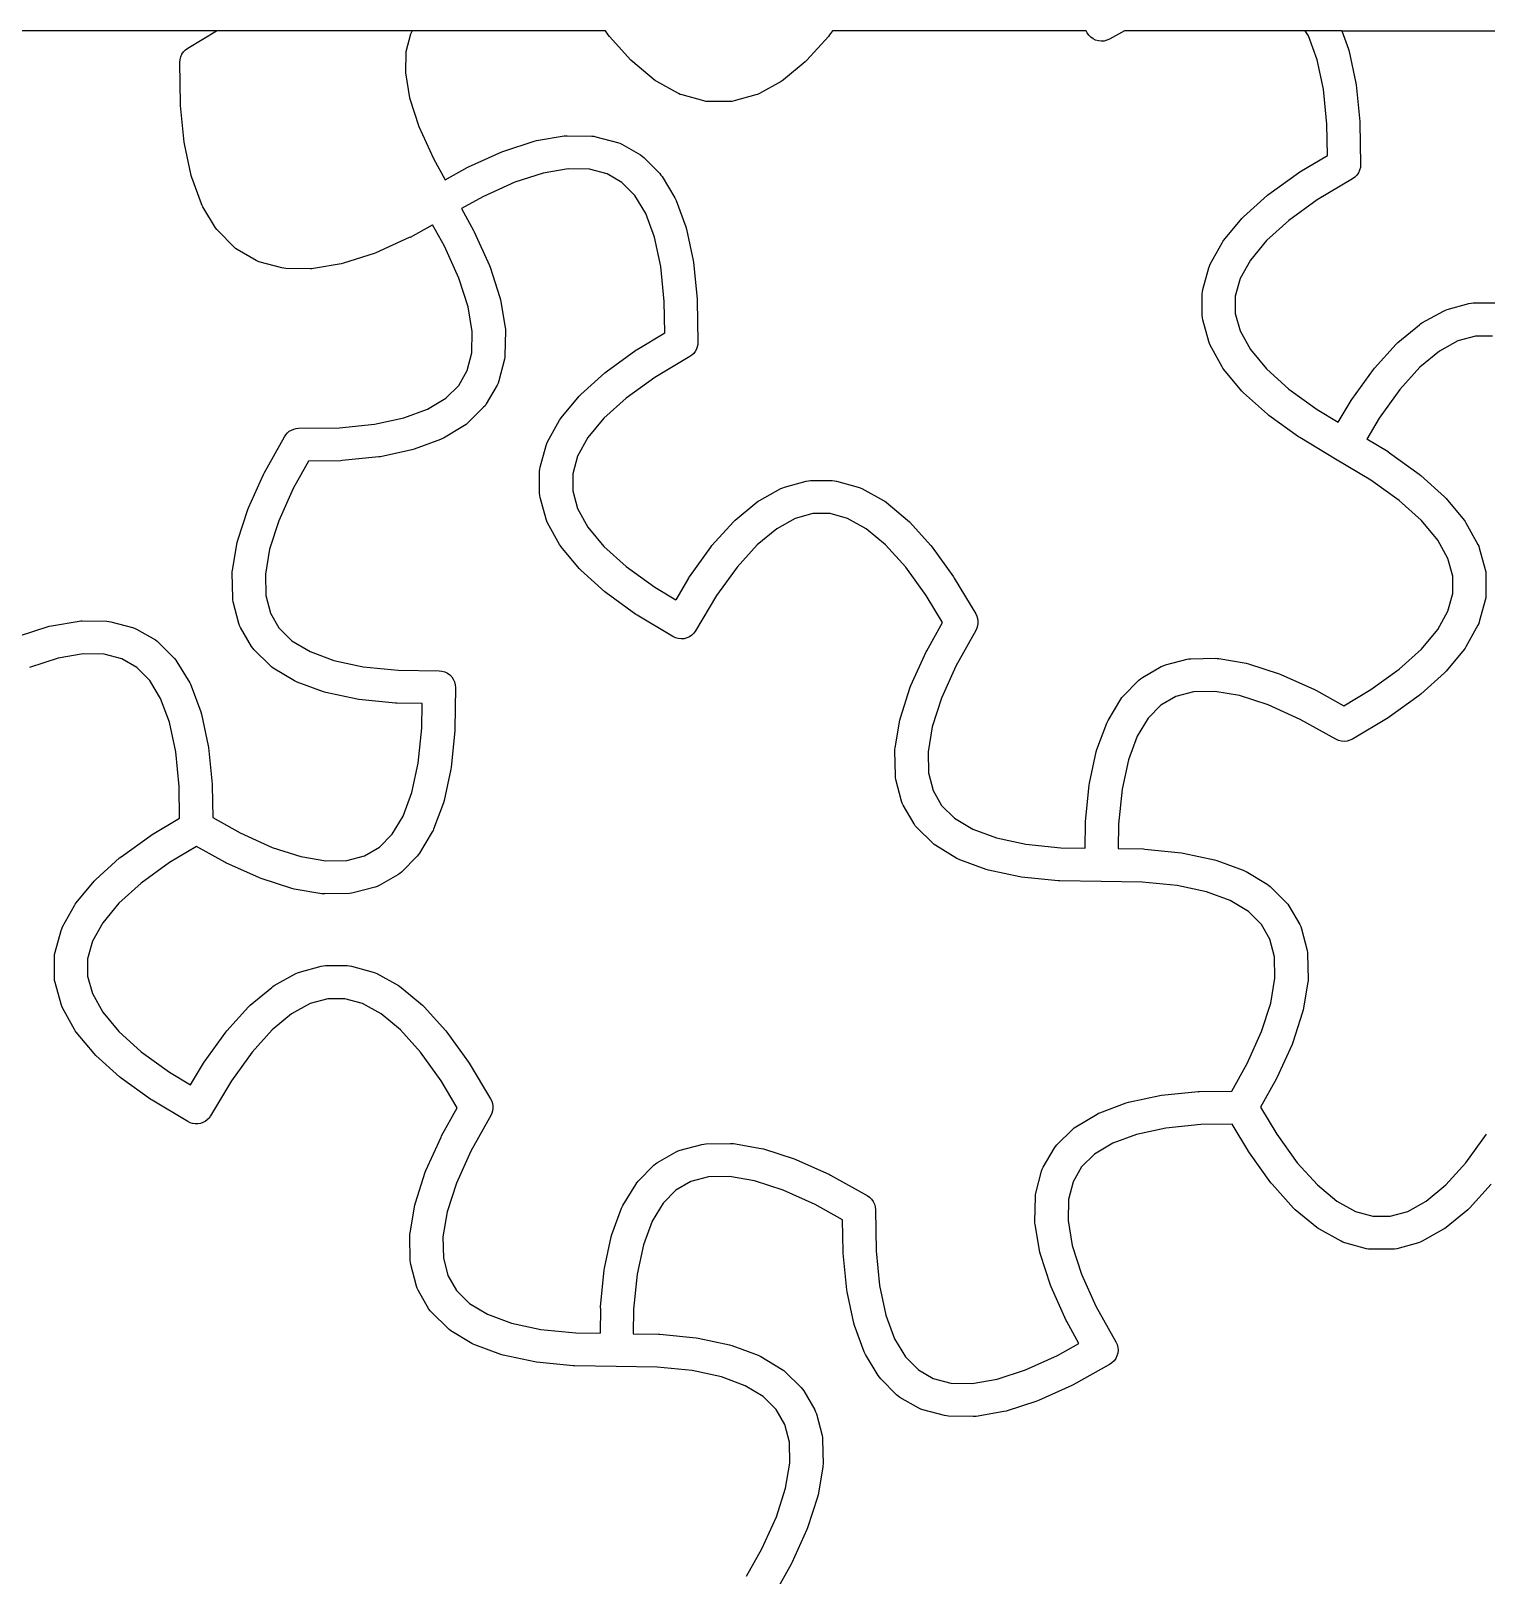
# Model space of a CAD drawing. Header units: millimetres. Extents: x 0 to 304, y 0 to 228.
# Drawn here: x 180.6 to 246.6, y 158 to 228 of the extents above; entities that cross this region are included whole.
import ezdxf

# ---------------------------------------------------------------- set-up
doc = ezdxf.new("R2010")
doc.units = ezdxf.units.MM
doc.layers.add('VISIBLE', color=7, linetype='CONTINUOUS')

msp = doc.modelspace()

# ---------------------------------------------------------------- linework, layer by layer
at = {"layer": 'VISIBLE'}
for p, q in [((189.062054, 228), (170.109972, 228)), ((187.760307, 227.222661), (189.062054, 228)), ((197.936055, 228), (189.062054, 228)), ((197.853115, 227.856345), (197.644579, 227.055134)), ((197.936055, 228), (197.853115, 227.856345)), ((206.692695, 228), (197.936055, 228)), ((206.826929, 227.813409), (206.692695, 228)), ((206.878874, 227.749017), (206.826929, 227.813409)), ((207.855103, 226.666887), (206.878874, 227.749017)), ((216.80783, 227.749017), (215.8316, 226.666887)), ((216.859775, 227.813409), (216.80783, 227.749017)), ((216.994009, 228), (216.859775, 227.813409)), ((228.489381, 228), (216.994009, 228)), ((228.536905, 227.914814), (228.489381, 228)), ((228.610306, 227.806631), (228.536905, 227.914814)), ((228.701377, 227.712837), (228.610306, 227.806631)), ((228.807352, 227.636283), (228.701377, 227.712837)), ((228.925011, 227.579294), (228.807352, 227.636283)), ((229.557271, 227.625241), (229.437986, 227.571741)), ((230.229023, 228), (229.557271, 227.625241)), ((238.432036, 228), (230.229023, 228)), ((238.571341, 227.76913), (238.432036, 228)), ((240.085455, 228), (238.432036, 228)), ((238.969655, 226.694144), (238.571341, 227.76913)), ((240.085455, 228), (240.395058, 227.164431)), ((240.085455, 228), (256.437575, 228)), ((187.43636, 226.824844), (187.48986, 226.94413)), ((187.48986, 226.94413), (187.56326, 227.052313)), ((187.56326, 227.052313), (187.654332, 227.146106)), ((187.654332, 227.146106), (187.760307, 227.222661)), ((197.644579, 227.055134), (197.626036, 226.094914)), ((229.050778, 227.543602), (228.925011, 227.579294)), ((229.180832, 227.530292), (229.050778, 227.543602)), ((229.311222, 227.539767), (229.180832, 227.530292)), ((229.437986, 227.571741), (229.311222, 227.539767)), ((240.395058, 227.164431), (240.425245, 227.060481)), ((240.425245, 227.060481), (240.729619, 225.635214)), ((187.39491, 226.567691), (187.404386, 226.698081)), ((187.422745, 224.677316), (187.39491, 226.567691)), ((187.404386, 226.698081), (187.43636, 226.824844)), ((207.93322, 226.591957), (207.855103, 226.666887)), ((208.911877, 225.78036), (207.93322, 226.591957)), ((215.753484, 226.591957), (214.774826, 225.78036)), ((215.8316, 226.666887), (215.753484, 226.591957)), ((239.254044, 225.36246), (238.969655, 226.694144)), ((197.626036, 226.094914), (197.818579, 224.964792)), ((208.968197, 225.737958), (208.911877, 225.78036)), ((209.028249, 225.701032), (208.968197, 225.737958)), ((210.008641, 225.159967), (209.028249, 225.701032)), ((214.658455, 225.701032), (213.678063, 225.159967)), ((214.718507, 225.737958), (214.658455, 225.701032)), ((214.774826, 225.78036), (214.718507, 225.737958)), ((240.729619, 225.635214), (240.742409, 225.553477)), ((240.742409, 225.553477), (240.908814, 223.895483)), ((197.818579, 224.964792), (198.238133, 223.669325)), ((210.088228, 225.121966), (210.008641, 225.159967)), ((210.171726, 225.093571), (210.088228, 225.121966)), ((211.153158, 224.823039), (210.171726, 225.093571)), ((211.251902, 224.802844), (211.153158, 224.823039)), ((211.352462, 224.796072), (211.251902, 224.802844)), ((212.334241, 224.796072), (211.352462, 224.796072)), ((212.434802, 224.802844), (212.334241, 224.796072)), ((212.533546, 224.823039), (212.434802, 224.802844)), ((213.514978, 225.093571), (212.533546, 224.823039)), ((213.598476, 225.121966), (213.514978, 225.093571)), ((213.678063, 225.159967), (213.598476, 225.121966)), ((239.413115, 223.777537), (239.254044, 225.36246)), ((187.426413, 224.613461), (187.422745, 224.677316)), ((187.592818, 222.955467), (187.426413, 224.613461)), ((198.238133, 223.669325), (198.892834, 222.217206)), ((239.434103, 222.352134), (239.413115, 223.777537)), ((240.908814, 223.895483), (240.912481, 223.831627)), ((240.912481, 223.831627), (240.940316, 221.941252)), ((187.605607, 222.873729), (187.592818, 222.955467)), ((187.909982, 221.448462), (187.605607, 222.873729)), ((202.082368, 222.548215), (203.468873, 222.997253)), ((203.468873, 222.997253), (203.573989, 223.023085)), ((203.573989, 223.023085), (204.82733, 223.236621)), ((204.82733, 223.236621), (204.897305, 223.245182)), ((204.897305, 223.245182), (204.967775, 223.247135)), ((204.967775, 223.247135), (206.087351, 223.225515)), ((206.087351, 223.225515), (206.175276, 223.218631)), ((206.175276, 223.218631), (206.261785, 223.201473)), ((206.261785, 223.201473), (207.246996, 222.945045)), ((207.246996, 222.945045), (207.342608, 222.913161)), ((207.342608, 222.913161), (207.433082, 222.868746)), ((207.433082, 222.868746), (208.283328, 222.377857)), ((198.892834, 222.217206), (199.432925, 221.249099)), ((200.486119, 221.833536), (202.005187, 222.518422)), ((202.005187, 222.518422), (202.082368, 222.548215)), ((208.283328, 222.377857), (208.367029, 222.321711)), ((208.367029, 222.321711), (208.442447, 222.254851)), ((208.442447, 222.254851), (209.157126, 221.529847)), ((238.18268, 221.604845), (239.434103, 222.352134)), ((187.940168, 221.344513), (187.909982, 221.448462)), ((188.381911, 220.15232), (187.940168, 221.344513)), ((199.432925, 221.249099), (200.428985, 221.804785)), ((200.428985, 221.804785), (200.486119, 221.833536)), ((203.879411, 221.553506), (202.583943, 221.133952)), ((205.009532, 221.746049), (203.879411, 221.553506)), ((205.969753, 221.727506), (205.009532, 221.746049)), ((206.770964, 221.51897), (205.969753, 221.727506)), ((207.445446, 221.129557), (206.770964, 221.51897)), ((209.157126, 221.529847), (209.21524, 221.463507)), ((209.21524, 221.463507), (209.265164, 221.390804)), ((209.265164, 221.390804), (209.843676, 220.432032)), ((236.77655, 220.596633), (238.129213, 221.569741)), ((238.129213, 221.569741), (238.18268, 221.604845)), ((240.574919, 221.286283), (238.979206, 220.333401)), ((240.680894, 221.362837), (240.574919, 221.286283)), ((240.771966, 221.456631), (240.680894, 221.362837)), ((240.845367, 221.564814), (240.771966, 221.456631)), ((240.898867, 221.684099), (240.845367, 221.564814)), ((240.93084, 221.810863), (240.898867, 221.684099)), ((240.940316, 221.941252), (240.93084, 221.810863)), ((202.583943, 221.133952), (201.131825, 220.479251)), ((208.02665, 220.539956), (207.445446, 221.129557)), ((236.712158, 220.544688), (236.77655, 220.596633)), ((188.409485, 220.087439), (188.381911, 220.15232)), ((188.443028, 220.025434), (188.409485, 220.087439)), ((189.021539, 219.066662), (188.443028, 220.025434)), ((201.131825, 220.479251), (200.163718, 219.93916)), ((200.163718, 219.93916), (200.719403, 218.9431)), ((208.522818, 219.717652), (208.02665, 220.539956)), ((209.843676, 220.432032), (209.877219, 220.370027)), ((209.877219, 220.370027), (209.904793, 220.305146)), ((209.904793, 220.305146), (210.346536, 219.112953)), ((235.630028, 219.568459), (236.712158, 220.544688)), ((238.979206, 220.333401), (237.686158, 219.40318)), ((197.857719, 218.652681), (198.853779, 219.208367)), ((199.393869, 218.24026), (198.853779, 219.208367)), ((208.921132, 218.642667), (208.522818, 219.717652)), ((234.743501, 218.511685), (235.555099, 219.490342)), ((235.555099, 219.490342), (235.630028, 219.568459)), ((237.686158, 219.40318), (236.67508, 218.49105)), ((189.071464, 218.993959), (189.021539, 219.066662)), ((189.129578, 218.92762), (189.071464, 218.993959)), ((189.844256, 218.202616), (189.129578, 218.92762)), ((197.800584, 218.62393), (196.281517, 217.939044)), ((197.857719, 218.652681), (197.800584, 218.62393)), ((200.719403, 218.9431), (200.748155, 218.885966)), ((200.748155, 218.885966), (201.433041, 217.366898)), ((209.205522, 217.310982), (208.921132, 218.642667)), ((210.346536, 219.112953), (210.376722, 219.009004)), ((210.376722, 219.009004), (210.681097, 217.583737)), ((234.701099, 218.455365), (234.743501, 218.511685)), ((236.67508, 218.49105), (235.943273, 217.608607)), ((189.919674, 218.135755), (189.844256, 218.202616)), ((190.003376, 218.07961), (189.919674, 218.135755)), ((190.853621, 217.58872), (190.003376, 218.07961)), ((196.204335, 217.909251), (194.817831, 217.460214)), ((196.281517, 217.939044), (196.204335, 217.909251)), ((200.048571, 216.788142), (199.393869, 218.24026)), ((234.123108, 217.414922), (234.664173, 218.395313)), ((234.664173, 218.395313), (234.701099, 218.455365)), ((190.944095, 217.544305), (190.853621, 217.58872)), ((191.039708, 217.512421), (190.944095, 217.544305)), ((192.024919, 217.255993), (191.039708, 217.512421)), ((192.111428, 217.238835), (192.024919, 217.255993)), ((192.199353, 217.231951), (192.111428, 217.238835)), ((193.318929, 217.210331), (192.199353, 217.231951)), ((193.389399, 217.212284), (193.318929, 217.210331)), ((193.459374, 217.220845), (193.389399, 217.212284)), ((194.712715, 217.434381), (193.459374, 217.220845)), ((194.817831, 217.460214), (194.712715, 217.434381)), ((201.433041, 217.366898), (201.462834, 217.289717)), ((201.462834, 217.289717), (201.911871, 215.903212)), ((209.364593, 215.72606), (209.205522, 217.310982)), ((210.681097, 217.583737), (210.693886, 217.501999)), ((210.693886, 217.501999), (210.860291, 215.844005)), ((233.78618, 216.270405), (234.056713, 217.251837)), ((234.056713, 217.251837), (234.085108, 217.335334)), ((234.085108, 217.335334), (234.123108, 217.414922)), ((235.943273, 217.608607), (235.479221, 216.76776)), ((200.468125, 215.492674), (200.048571, 216.788142)), ((235.479221, 216.76776), (235.259214, 215.969623)), ((201.911871, 215.903212), (201.937704, 215.798096)), ((201.937704, 215.798096), (202.151239, 214.544755)), ((209.385581, 214.300657), (209.364593, 215.72606)), ((210.860291, 215.844005), (210.863959, 215.78015)), ((210.863959, 215.78015), (210.891793, 213.889775)), ((233.759214, 216.0711), (233.765986, 216.17166)), ((233.759214, 215.089321), (233.759214, 216.0711)), ((233.765986, 216.17166), (233.78618, 216.270405)), ((235.259214, 215.969623), (235.259214, 215.190798)), ((200.660667, 214.362552), (200.468125, 215.492674)), ((233.765986, 214.988761), (233.759214, 215.089321)), ((233.78618, 214.890016), (233.765986, 214.988761)), ((235.259214, 215.190798), (235.479221, 214.392661)), ((243.725294, 214.756434), (244.705686, 215.297499)), ((244.705686, 215.297499), (244.785273, 215.3355)), ((244.785273, 215.3355), (244.868771, 215.363895)), ((244.868771, 215.363895), (245.850203, 215.634427)), ((245.850203, 215.634427), (245.948947, 215.654622)), ((245.948947, 215.654622), (246.049508, 215.661394)), ((246.049508, 215.661394), (247.031286, 215.661394)), ((200.642125, 213.402332), (200.660667, 214.362552)), ((202.161753, 214.40431), (202.140134, 213.284734)), ((202.151239, 214.544755), (202.1598, 214.47478)), ((202.1598, 214.47478), (202.161753, 214.40431)), ((208.134157, 213.553368), (209.385581, 214.300657)), ((234.056713, 213.908584), (233.78618, 214.890016)), ((235.479221, 214.392661), (235.943273, 213.551814)), ((242.630265, 213.865509), (243.608923, 214.677107)), ((243.608923, 214.677107), (243.665242, 214.719508)), ((243.665242, 214.719508), (243.725294, 214.756434)), ((210.861731, 213.668242), (210.822319, 213.563304)), ((210.885063, 213.777882), (210.861731, 213.668242)), ((210.891793, 213.889775), (210.885063, 213.777882)), ((234.085108, 213.825086), (234.056713, 213.908584)), ((234.123108, 213.745499), (234.085108, 213.825086)), ((234.664173, 212.765108), (234.123108, 213.745499)), ((241.575919, 212.708449), (242.552148, 213.790579)), ((242.552148, 213.790579), (242.630265, 213.865509)), ((245.352847, 213.941387), (244.512001, 213.477335)), ((246.150984, 214.161394), (245.352847, 213.941387)), ((246.92981, 214.161394), (246.150984, 214.161394)), ((200.433588, 212.601121), (200.642125, 213.402332)), ((202.116091, 213.1103), (201.859664, 212.125089)), ((202.13325, 213.196809), (202.116091, 213.1103)), ((202.140134, 213.284734), (202.13325, 213.196809)), ((206.728028, 212.545156), (208.080691, 213.518264)), ((208.080691, 213.518264), (208.134157, 213.553368)), ((210.526396, 213.234805), (208.930684, 212.281924)), ((210.618074, 213.299308), (210.526396, 213.234805)), ((210.699114, 213.376753), (210.618074, 213.299308)), ((210.767707, 213.465412), (210.699114, 213.376753)), ((210.822319, 213.563304), (210.767707, 213.465412)), ((235.943273, 213.551814), (236.67508, 212.669371)), ((244.512001, 213.477335), (243.629558, 212.745527)), ((200.044176, 211.926639), (200.433588, 212.601121)), ((205.581506, 211.516982), (206.663636, 212.493211)), ((206.663636, 212.493211), (206.728028, 212.545156)), ((208.930684, 212.281924), (207.637636, 211.351703)), ((234.701099, 212.705056), (234.664173, 212.765108)), ((234.743501, 212.648736), (234.701099, 212.705056)), ((235.555099, 211.670079), (234.743501, 212.648736)), ((236.67508, 212.669371), (237.686158, 211.75724)), ((240.550866, 211.291394), (241.523974, 212.644057)), ((241.523974, 212.644057), (241.575919, 212.708449)), ((243.629558, 212.745527), (242.717427, 211.734449)), ((199.454575, 211.345435), (200.044176, 211.926639)), ((201.783365, 211.939003), (201.292475, 211.088757)), ((201.82778, 212.029477), (201.783365, 211.939003)), ((201.859664, 212.125089), (201.82778, 212.029477)), ((205.506576, 211.438865), (205.581506, 211.516982)), ((235.630028, 211.591962), (235.555099, 211.670079)), ((236.712158, 210.615732), (235.630028, 211.591962)), ((237.686158, 211.75724), (238.979206, 210.82702)), ((242.717427, 211.734449), (241.787206, 210.441401)), ((197.557286, 210.450953), (198.632271, 210.849267)), ((198.632271, 210.849267), (199.454575, 211.345435)), ((201.169469, 210.929638), (200.444465, 210.214959)), ((201.23633, 211.005056), (201.169469, 210.929638)), ((201.292475, 211.088757), (201.23633, 211.005056)), ((204.694978, 210.460208), (205.506576, 211.438865)), ((207.637636, 211.351703), (206.626558, 210.439572)), ((238.979206, 210.82702), (239.930991, 210.25866)), ((239.930991, 210.25866), (240.515762, 211.237928)), ((240.515762, 211.237928), (240.550866, 211.291394)), ((194.640678, 210.007492), (196.225601, 210.166563)), ((196.225601, 210.166563), (197.557286, 210.450953)), ((200.305423, 210.106921), (199.346651, 209.528409)), ((200.378126, 210.156845), (200.305423, 210.106921)), ((200.444465, 210.214959), (200.378126, 210.156845)), ((204.074585, 209.363444), (204.615651, 210.343836)), ((204.615651, 210.343836), (204.652577, 210.403888)), ((204.652577, 210.403888), (204.694978, 210.460208)), ((206.626558, 210.439572), (205.89475, 209.557129)), ((236.77655, 210.563788), (236.712158, 210.615732)), ((238.129213, 209.59068), (236.77655, 210.563788)), ((241.787206, 210.441401), (241.218847, 209.489616)), ((191.2173, 207.944577), (192.138382, 209.595607)), ((192.138382, 209.595607), (192.200157, 209.689144)), ((192.200157, 209.689144), (192.275183, 209.772429)), ((192.275183, 209.772429), (192.361784, 209.843602)), ((192.361784, 209.843602), (192.458026, 209.901073)), ((192.458026, 209.901073), (192.561758, 209.943558)), ((192.561758, 209.943558), (192.670664, 209.970107)), ((192.670664, 209.970107), (192.78231, 209.980129)), ((192.78231, 209.980129), (194.640678, 210.007492)), ((199.219765, 209.467292), (198.027572, 209.025549)), ((199.284646, 209.494866), (199.219765, 209.467292)), ((199.346651, 209.528409), (199.284646, 209.494866)), ((205.89475, 209.557129), (205.430698, 208.716283)), ((238.18268, 209.555575), (238.129213, 209.59068)), ((239.805875, 208.586283), (238.18268, 209.555575)), ((242.198114, 208.904845), (241.218847, 209.489616)), ((196.416618, 208.678199), (194.758624, 208.511794)), ((196.498356, 208.690988), (196.416618, 208.678199)), ((197.923623, 208.995363), (196.498356, 208.690988)), ((198.027572, 209.025549), (197.923623, 208.995363)), ((203.737657, 208.218927), (204.00819, 209.200359)), ((204.00819, 209.200359), (204.036585, 209.283857)), ((204.036585, 209.283857), (204.074585, 209.363444)), ((205.430698, 208.716283), (205.210691, 207.918146)), ((242.198114, 208.904845), (242.251581, 208.869741)), ((242.251581, 208.869741), (243.604244, 207.896633)), ((193.23736, 208.486667), (192.542834, 207.241738)), ((194.694769, 208.508126), (193.23736, 208.486667)), ((194.758624, 208.511794), (194.694769, 208.508126)), ((203.710691, 208.019622), (203.717463, 208.120183)), ((203.710691, 207.037844), (203.710691, 208.019622)), ((203.717463, 208.120183), (203.737657, 208.218927)), ((241.401588, 207.633401), (239.805875, 208.586283)), ((190.503662, 206.368375), (191.188549, 207.887443)), ((191.188549, 207.887443), (191.2173, 207.944577)), ((205.210691, 207.918146), (205.210691, 207.13932)), ((214.657163, 207.246022), (214.73675, 207.284022)), ((214.73675, 207.284022), (214.820248, 207.312418)), ((214.820248, 207.312418), (215.80168, 207.58295)), ((215.80168, 207.58295), (215.900425, 207.603144)), ((215.900425, 207.603144), (216.000985, 207.609916)), ((216.000985, 207.609916), (216.982764, 207.609916)), ((216.982764, 207.609916), (217.083324, 207.603144)), ((217.083324, 207.603144), (217.182069, 207.58295)), ((217.182069, 207.58295), (218.163501, 207.312418)), ((218.163501, 207.312418), (218.246998, 207.284022)), ((218.246998, 207.284022), (218.326586, 207.246022)), ((242.694636, 206.70318), (241.401588, 207.633401)), ((243.604244, 207.896633), (243.668636, 207.844688)), ((243.668636, 207.844688), (244.750766, 206.868459)), ((192.542834, 207.241738), (191.888133, 205.789619)), ((203.717463, 206.937283), (203.710691, 207.037844)), ((203.737657, 206.838539), (203.717463, 206.937283)), ((204.00819, 205.857107), (203.737657, 206.838539)), ((205.210691, 207.13932), (205.430698, 206.341183)), ((212.581743, 205.814032), (213.5604, 206.625629)), ((213.5604, 206.625629), (213.61672, 206.668031)), ((213.61672, 206.668031), (213.676772, 206.704957)), ((213.676772, 206.704957), (214.657163, 207.246022)), ((218.326586, 207.246022), (219.306977, 206.704957)), ((219.306977, 206.704957), (219.367029, 206.668031)), ((219.367029, 206.668031), (219.423349, 206.625629)), ((219.423349, 206.625629), (220.402006, 205.814032)), ((243.705714, 205.79105), (242.694636, 206.70318)), ((244.750766, 206.868459), (244.825696, 206.790342)), ((244.825696, 206.790342), (245.637293, 205.811685)), ((190.024832, 204.904689), (190.47387, 206.291194)), ((190.47387, 206.291194), (190.503662, 206.368375)), ((205.430698, 206.341183), (205.89475, 205.500337)), ((215.304325, 205.889909), (214.463478, 205.425857)), ((216.102462, 206.109916), (215.304325, 205.889909)), ((216.881287, 206.109916), (216.102462, 206.109916)), ((217.679424, 205.889909), (216.881287, 206.109916)), ((218.520271, 205.425857), (217.679424, 205.889909)), ((191.888133, 205.789619), (191.468579, 204.494151)), ((204.036585, 205.773609), (204.00819, 205.857107)), ((204.074585, 205.694022), (204.036585, 205.773609)), ((204.615651, 204.71363), (204.074585, 205.694022)), ((205.89475, 205.500337), (206.626558, 204.617894)), ((211.527396, 204.656972), (212.503626, 205.739102)), ((212.503626, 205.739102), (212.581743, 205.814032)), ((214.463478, 205.425857), (213.581035, 204.69405)), ((219.402714, 204.69405), (218.520271, 205.425857)), ((220.402006, 205.814032), (220.480123, 205.739102)), ((220.480123, 205.739102), (221.456352, 204.656972)), ((244.437521, 204.908607), (243.705714, 205.79105)), ((245.637293, 205.811685), (245.679695, 205.755365)), ((245.679695, 205.755365), (245.716621, 205.695313)), ((245.716621, 205.695313), (246.257686, 204.714922)), ((189.785464, 203.546232), (189.999, 204.799573)), ((189.999, 204.799573), (190.024832, 204.904689)), ((191.468579, 204.494151), (191.276036, 203.36403)), ((204.652577, 204.653578), (204.615651, 204.71363)), ((204.694978, 204.597259), (204.652577, 204.653578)), ((205.506576, 203.618601), (204.694978, 204.597259)), ((206.626558, 204.617894), (207.637636, 203.705763)), ((210.502344, 203.239917), (211.475452, 204.59258)), ((211.475452, 204.59258), (211.527396, 204.656972)), ((213.581035, 204.69405), (212.668904, 203.682972)), ((220.314844, 203.682972), (219.402714, 204.69405)), ((221.456352, 204.656972), (221.508297, 204.59258)), ((221.508297, 204.59258), (222.481405, 203.239917)), ((244.901573, 204.06776), (244.437521, 204.908607)), ((246.257686, 204.714922), (246.295686, 204.635334)), ((246.295686, 204.635334), (246.324082, 204.551837)), ((246.324082, 204.551837), (246.594614, 203.570405)), ((245.121581, 203.269623), (244.901573, 204.06776)), ((189.77495, 203.405788), (189.776903, 203.476257)), ((189.79657, 202.286211), (189.77495, 203.405788)), ((189.776903, 203.476257), (189.785464, 203.546232)), ((191.276036, 203.36403), (191.294579, 202.403809)), ((205.581506, 203.540484), (205.506576, 203.618601)), ((206.663636, 202.564255), (205.581506, 203.540484)), ((207.637636, 203.705763), (208.930684, 202.775542)), ((210.467239, 203.18645), (209.882469, 202.207183)), ((210.467239, 203.18645), (210.502344, 203.239917)), ((212.668904, 203.682972), (211.738684, 202.389924)), ((221.245065, 202.389924), (220.314844, 203.682972)), ((222.481405, 203.239917), (222.516509, 203.18645)), ((222.516509, 203.18645), (223.485802, 201.563255)), ((245.121581, 202.490798), (245.121581, 203.269623)), ((246.594614, 203.570405), (246.614808, 203.47166)), ((246.614808, 203.47166), (246.621581, 203.3711)), ((246.621581, 203.3711), (246.621581, 202.389321)), ((191.294579, 202.403809), (191.503115, 201.602599)), ((206.728028, 202.51231), (206.663636, 202.564255)), ((208.080691, 201.539202), (206.728028, 202.51231)), ((208.930684, 202.775542), (209.882469, 202.207183)), ((211.738684, 202.389924), (210.785802, 200.794211)), ((221.975943, 201.165983), (221.245065, 202.389924)), ((244.901573, 201.692661), (245.121581, 202.490798)), ((246.621581, 202.389321), (246.614808, 202.288761)), ((189.803454, 202.198286), (189.79657, 202.286211)), ((189.820612, 202.111778), (189.803454, 202.198286)), ((190.07704, 201.126566), (189.820612, 202.111778)), ((244.437521, 200.851814), (244.901573, 201.692661)), ((246.594614, 202.190016), (246.324082, 201.208584)), ((246.614808, 202.288761), (246.594614, 202.190016)), ((180.085323, 200.55117), (181.471828, 201.000207)), ((181.471828, 201.000207), (181.576944, 201.02604)), ((181.576944, 201.02604), (182.830285, 201.239575)), ((182.830285, 201.239575), (182.90026, 201.248136)), ((182.90026, 201.248136), (182.970729, 201.250089)), ((182.970729, 201.250089), (184.090306, 201.22847)), ((184.090306, 201.22847), (184.178231, 201.221586)), ((184.178231, 201.221586), (184.264739, 201.204427)), ((184.264739, 201.204427), (185.249951, 200.948)), ((190.108924, 201.030954), (190.07704, 201.126566)), ((190.153339, 200.94048), (190.108924, 201.030954)), ((191.503115, 201.602599), (191.892528, 200.928116)), ((208.134157, 201.504098), (208.080691, 201.539202)), ((209.757352, 200.534805), (208.134157, 201.504098)), ((221.265823, 199.8931), (221.975943, 201.165983)), ((223.485802, 201.563255), (223.53592, 201.462988)), ((223.53592, 201.462988), (223.570534, 201.356371)), ((223.575448, 201.022626), (223.543988, 200.915036)), ((223.570534, 201.356371), (223.588871, 201.245786)), ((223.590521, 201.133703), (223.575448, 201.022626)), ((223.588871, 201.245786), (223.590521, 201.133703)), ((246.257686, 201.045499), (245.716621, 200.065108)), ((246.295686, 201.125086), (246.257686, 201.045499)), ((246.324082, 201.208584), (246.295686, 201.125086)), ((185.249951, 200.948), (185.345563, 200.916116)), ((185.345563, 200.916116), (185.436037, 200.871701)), ((185.436037, 200.871701), (186.286282, 200.380811)), ((186.286282, 200.380811), (186.369984, 200.324666)), ((186.369984, 200.324666), (186.445402, 200.257805)), ((190.644228, 200.090235), (190.153339, 200.94048)), ((191.892528, 200.928116), (192.482128, 200.346913)), ((192.482128, 200.346913), (193.304433, 199.850744)), ((209.875011, 200.477817), (209.757352, 200.534805)), ((210.000778, 200.442125), (209.875011, 200.477817)), ((210.130832, 200.428814), (210.000778, 200.442125)), ((210.261222, 200.43829), (210.130832, 200.428814)), ((210.387986, 200.470263), (210.261222, 200.43829)), ((210.507271, 200.523763), (210.387986, 200.470263)), ((210.615454, 200.597164), (210.507271, 200.523763)), ((210.709248, 200.688236), (210.615454, 200.597164)), ((210.785802, 200.794211), (210.709248, 200.688236)), ((223.496844, 200.813336), (222.591357, 199.19026)), ((223.543988, 200.915036), (223.496844, 200.813336)), ((243.705714, 199.969371), (244.437521, 200.851814)), ((183.012487, 199.749003), (181.882366, 199.556461)), ((183.972708, 199.730461), (183.012487, 199.749003)), ((184.773918, 199.521924), (183.972708, 199.730461)), ((186.445402, 200.257805), (187.160081, 199.532801)), ((190.700373, 200.006533), (190.644228, 200.090235)), ((190.767234, 199.931115), (190.700373, 200.006533)), ((191.492238, 199.216436), (190.767234, 199.931115)), ((193.304433, 199.850744), (194.379418, 199.45243)), ((220.552185, 198.316898), (221.237071, 199.835966)), ((221.237071, 199.835966), (221.265823, 199.8931)), ((242.694636, 199.05724), (243.705714, 199.969371)), ((245.637293, 199.948736), (244.825696, 198.970079)), ((245.679695, 200.005056), (245.637293, 199.948736)), ((245.716621, 200.065108), (245.679695, 200.005056)), ((181.882366, 199.556461), (180.586898, 199.136907)), ((185.448401, 199.132512), (184.773918, 199.521924)), ((186.029604, 198.542911), (185.448401, 199.132512)), ((187.160081, 199.532801), (187.218195, 199.466462)), ((187.218195, 199.466462), (187.268119, 199.393759)), ((187.268119, 199.393759), (187.84663, 198.434987)), ((191.558578, 199.158322), (191.492238, 199.216436)), ((191.631281, 199.108398), (191.558578, 199.158322)), ((192.590053, 198.529887), (191.631281, 199.108398)), ((194.379418, 199.45243), (195.711103, 199.168041)), ((195.711103, 199.168041), (197.296025, 199.00897)), ((197.296025, 199.00897), (199.154394, 198.981607)), ((199.154394, 198.981607), (199.284448, 198.968296)), ((199.284448, 198.968296), (199.410215, 198.932604)), ((199.410215, 198.932604), (199.527874, 198.875615)), ((199.527874, 198.875615), (199.633849, 198.799061)), ((222.591357, 199.19026), (221.936655, 197.738142)), ((231.050421, 198.679334), (231.900667, 199.170223)), ((231.900667, 199.170223), (231.991141, 199.214639)), ((231.991141, 199.214639), (232.086753, 199.246522)), ((232.086753, 199.246522), (233.071964, 199.50295)), ((233.071964, 199.50295), (233.158473, 199.520108)), ((233.158473, 199.520108), (233.246398, 199.526992)), ((233.246398, 199.526992), (234.365974, 199.548612)), ((234.365974, 199.548612), (234.436444, 199.546659)), ((234.436444, 199.546659), (234.506419, 199.538098)), ((234.506419, 199.538098), (235.75976, 199.324563)), ((235.75976, 199.324563), (235.864876, 199.29873)), ((235.864876, 199.29873), (237.251381, 198.849692)), ((241.401588, 198.12702), (242.694636, 199.05724)), ((244.750766, 198.891962), (243.668636, 197.915732)), ((244.825696, 198.970079), (244.750766, 198.891962)), ((186.525773, 197.720607), (186.029604, 198.542911)), ((187.84663, 198.434987), (187.880174, 198.372982)), ((187.880174, 198.372982), (187.907747, 198.308101)), ((187.907747, 198.308101), (188.349491, 197.115908)), ((192.652058, 198.496343), (192.590053, 198.529887)), ((192.716939, 198.46877), (192.652058, 198.496343)), ((193.909132, 198.027026), (192.716939, 198.46877)), ((199.633849, 198.799061), (199.724921, 198.705268)), ((199.724921, 198.705268), (199.798321, 198.597084)), ((199.798321, 198.597084), (199.851822, 198.477799)), ((199.851822, 198.477799), (199.883795, 198.351036)), ((199.893271, 198.220646), (199.865436, 196.330271)), ((199.883795, 198.351036), (199.893271, 198.220646)), ((220.073355, 196.853212), (220.522392, 198.239717)), ((220.522392, 198.239717), (220.552185, 198.316898)), ((230.176623, 197.831324), (230.891302, 198.556328)), ((230.891302, 198.556328), (230.96672, 198.623189)), ((230.96672, 198.623189), (231.050421, 198.679334)), ((237.251381, 198.849692), (237.328562, 198.8199)), ((237.328562, 198.8199), (238.84763, 198.135013)), ((186.924087, 196.645622), (186.525773, 197.720607)), ((194.013081, 197.99684), (193.909132, 198.027026)), ((195.438348, 197.692466), (194.013081, 197.99684)), ((195.520085, 197.679676), (195.438348, 197.692466)), ((197.17808, 197.513271), (195.520085, 197.679676)), ((197.241935, 197.509604), (197.17808, 197.513271)), ((198.382391, 197.492811), (197.241935, 197.509604)), ((198.36607, 196.384361), (198.382391, 197.492811)), ((221.936655, 197.738142), (221.517101, 196.442674)), ((229.490073, 196.733509), (230.068585, 197.692281)), ((230.068585, 197.692281), (230.118509, 197.764984)), ((230.118509, 197.764984), (230.176623, 197.831324)), ((232.562785, 197.820447), (231.888303, 197.431034)), ((233.363996, 198.028984), (232.562785, 197.820447)), ((234.324216, 198.047526), (233.363996, 198.028984)), ((235.454338, 197.854984), (234.324216, 198.047526)), ((236.749806, 197.43543), (235.454338, 197.854984)), ((238.84763, 198.135013), (238.904764, 198.106262)), ((238.904764, 198.106262), (240.177647, 197.396142)), ((240.177647, 197.396142), (241.401588, 198.12702)), ((243.604244, 197.863788), (242.251581, 196.89068)), ((243.668636, 197.915732), (243.604244, 197.863788)), ((188.349491, 197.115908), (188.379677, 197.011959)), ((188.379677, 197.011959), (188.684051, 195.586692)), ((220.047522, 196.748096), (220.073355, 196.853212)), ((231.307099, 196.841434), (230.810931, 196.01913)), ((231.888303, 197.431034), (231.307099, 196.841434)), ((238.201924, 196.780728), (236.749806, 197.43543)), ((239.825, 195.875241), (238.201924, 196.780728)), ((242.198114, 196.855575), (240.574919, 195.886283)), ((242.251581, 196.89068), (242.198114, 196.855575)), ((187.208476, 195.313937), (186.924087, 196.645622)), ((198.206999, 194.799438), (198.36607, 196.384361)), ((199.861768, 196.266416), (199.695363, 194.608421)), ((199.865436, 196.330271), (199.861768, 196.266416)), ((219.833987, 195.494755), (220.047522, 196.748096)), ((221.517101, 196.442674), (221.324559, 195.312552)), ((228.987213, 195.414431), (229.428956, 196.606624)), ((229.428956, 196.606624), (229.45653, 196.671504)), ((229.45653, 196.671504), (229.490073, 196.733509)), ((188.684051, 195.586692), (188.696841, 195.504954)), ((188.696841, 195.504954), (188.863246, 193.84696)), ((219.823473, 195.35431), (219.825426, 195.42478)), ((219.825426, 195.42478), (219.833987, 195.494755)), ((228.957027, 195.310481), (228.987213, 195.414431)), ((230.810931, 196.01913), (230.412617, 194.944144)), ((239.944286, 195.821741), (239.825, 195.875241)), ((240.071049, 195.789767), (239.944286, 195.821741)), ((240.201439, 195.780292), (240.071049, 195.789767)), ((240.331493, 195.793602), (240.201439, 195.780292)), ((240.457261, 195.829294), (240.331493, 195.793602)), ((240.574919, 195.886283), (240.457261, 195.829294)), ((187.367547, 193.729014), (187.208476, 195.313937)), ((197.92261, 193.467754), (198.206999, 194.799438)), ((219.845092, 194.234734), (219.823473, 195.35431)), ((221.324559, 195.312552), (221.343101, 194.352332)), ((228.652652, 193.885214), (228.957027, 195.310481)), ((230.412617, 194.944144), (230.128227, 193.61246)), ((199.682574, 194.526684), (199.3782, 193.101417)), ((199.695363, 194.608421), (199.682574, 194.526684)), ((219.851977, 194.146809), (219.845092, 194.234734)), ((219.869135, 194.0603), (219.851977, 194.146809)), ((220.125563, 193.075089), (219.869135, 194.0603)), ((221.343101, 194.352332), (221.551638, 193.551121)), ((187.388535, 192.303612), (187.367547, 193.729014)), ((188.863246, 193.84696), (188.866913, 193.783105)), ((188.866913, 193.783105), (188.888373, 192.325696)), ((197.524295, 192.392769), (197.92261, 193.467754)), ((221.551638, 193.551121), (221.941051, 192.876639)), ((228.473458, 192.145483), (228.639863, 193.803477)), ((228.639863, 193.803477), (228.652652, 193.885214)), ((230.128227, 193.61246), (229.969156, 192.027537)), ((199.348013, 192.997467), (198.90627, 191.805275)), ((199.3782, 193.101417), (199.348013, 192.997467)), ((220.157446, 192.979477), (220.125563, 193.075089)), ((220.201862, 192.889003), (220.157446, 192.979477)), ((220.692751, 192.038757), (220.201862, 192.889003)), ((221.941051, 192.876639), (222.530651, 192.295435)), ((186.137112, 191.556323), (187.388535, 192.303612)), ((188.888373, 192.325696), (190.133302, 191.63117)), ((197.028127, 191.570464), (197.524295, 192.392769)), ((220.748896, 191.955056), (220.692751, 192.038757)), ((220.815757, 191.879638), (220.748896, 191.955056)), ((221.540761, 191.164959), (220.815757, 191.879638)), ((222.530651, 192.295435), (223.352955, 191.799267)), ((228.452998, 190.941171), (228.46979, 192.081627)), ((228.46979, 192.081627), (228.473458, 192.145483)), ((229.969156, 192.027537), (229.952835, 190.919087)), ((184.730983, 190.548111), (186.083645, 191.521219)), ((186.083645, 191.521219), (186.137112, 191.556323)), ((190.133302, 191.63117), (191.585421, 190.976468)), ((196.446923, 190.980864), (197.028127, 191.570464)), ((198.845153, 191.678389), (198.266642, 190.719617)), ((198.878696, 191.740394), (198.845153, 191.678389)), ((198.90627, 191.805275), (198.878696, 191.740394)), ((223.352955, 191.799267), (224.42794, 191.400953)), ((224.42794, 191.400953), (225.759625, 191.116563)), ((183.58446, 189.519936), (184.666591, 190.496166)), ((184.666591, 190.496166), (184.730983, 190.548111)), ((188.157579, 191.015756), (186.933638, 190.284879)), ((189.430462, 190.305636), (188.157579, 191.015756)), ((191.585421, 190.976468), (192.880888, 190.556915)), ((192.880888, 190.556915), (194.01101, 190.364372)), ((194.97123, 190.382915), (195.772441, 190.591451)), ((195.772441, 190.591451), (196.446923, 190.980864)), ((198.158603, 190.580574), (197.443925, 189.85557)), ((198.216717, 190.646914), (198.158603, 190.580574)), ((198.266642, 190.719617), (198.216717, 190.646914)), ((221.607101, 191.106845), (221.540761, 191.164959)), ((221.679804, 191.056921), (221.607101, 191.106845)), ((222.638576, 190.478409), (221.679804, 191.056921)), ((222.700581, 190.444866), (222.638576, 190.478409)), ((225.759625, 191.116563), (227.344548, 190.957492)), ((227.344548, 190.957492), (228.452998, 190.941171)), ((229.952835, 190.919087), (231.093291, 190.902295)), ((231.093291, 190.902295), (231.157147, 190.898627)), ((231.157147, 190.898627), (232.815141, 190.732222)), ((232.815141, 190.732222), (232.896878, 190.719432)), ((232.896878, 190.719432), (234.322145, 190.415058)), ((186.933638, 190.284879), (185.640591, 189.354658)), ((189.487597, 190.276885), (189.430462, 190.305636)), ((191.006664, 189.591998), (189.487597, 190.276885)), ((194.01101, 190.364372), (194.97123, 190.382915)), ((197.368507, 189.788709), (197.284805, 189.732564)), ((197.443925, 189.85557), (197.368507, 189.788709)), ((222.765461, 190.417292), (222.700581, 190.444866)), ((223.957654, 189.975549), (222.765461, 190.417292)), ((224.061604, 189.945363), (223.957654, 189.975549)), ((225.48687, 189.640988), (224.061604, 189.945363)), ((234.322145, 190.415058), (234.426095, 190.384872)), ((234.426095, 190.384872), (235.618288, 189.943129)), ((235.618288, 189.943129), (235.683168, 189.915555)), ((235.683168, 189.915555), (235.745173, 189.882011)), ((235.745173, 189.882011), (236.703945, 189.3035)), ((182.697933, 188.463162), (183.509531, 189.44182)), ((183.509531, 189.44182), (183.58446, 189.519936)), ((185.640591, 189.354658), (184.629512, 188.442527)), ((191.083846, 189.562206), (191.006664, 189.591998)), ((192.47035, 189.113168), (191.083846, 189.562206)), ((192.575466, 189.087336), (192.47035, 189.113168)), ((193.828807, 188.8738), (192.575466, 189.087336)), ((196.248473, 189.165376), (195.263262, 188.908948)), ((196.344086, 189.19726), (196.248473, 189.165376)), ((196.43456, 189.241675), (196.344086, 189.19726)), ((197.284805, 189.732564), (196.43456, 189.241675)), ((225.568608, 189.628199), (225.48687, 189.640988)), ((227.226602, 189.461794), (225.568608, 189.628199)), ((227.290458, 189.458126), (227.226602, 189.461794)), ((229.180832, 189.430292), (227.290458, 189.458126)), ((231.039201, 189.402929), (229.180832, 189.430292)), ((232.624124, 189.243858), (231.039201, 189.402929)), ((233.955808, 188.959468), (232.624124, 189.243858)), ((236.703945, 189.3035), (236.776648, 189.253576)), ((236.776648, 189.253576), (236.842988, 189.195462)), ((236.842988, 189.195462), (237.567992, 188.480783)), ((182.618605, 188.34679), (182.655532, 188.406843)), ((182.655532, 188.406843), (182.697933, 188.463162)), ((184.629512, 188.442527), (183.897705, 187.560084)), ((193.898782, 188.865239), (193.828807, 188.8738)), ((193.969252, 188.863286), (193.898782, 188.865239)), ((195.088828, 188.884906), (193.969252, 188.863286)), ((195.176753, 188.89179), (195.088828, 188.884906)), ((195.263262, 188.908948), (195.176753, 188.89179)), ((235.030794, 188.561154), (233.955808, 188.959468)), ((235.853098, 188.064986), (235.030794, 188.561154)), ((237.567992, 188.480783), (237.634853, 188.405365)), ((237.634853, 188.405365), (237.690998, 188.321664)), ((182.07754, 187.366399), (182.618605, 188.34679)), ((236.442698, 187.483782), (235.853098, 188.064986)), ((237.690998, 188.321664), (238.181887, 187.471418)), ((181.740612, 186.221882), (182.011145, 187.203314)), ((182.011145, 187.203314), (182.03954, 187.286812)), ((182.03954, 187.286812), (182.07754, 187.366399)), ((183.897705, 187.560084), (183.433653, 186.719238)), ((236.832111, 186.8093), (236.442698, 187.483782)), ((238.181887, 187.471418), (238.226303, 187.380944)), ((238.226303, 187.380944), (238.258186, 187.285332)), ((238.258186, 187.285332), (238.514614, 186.300121)), ((183.433653, 186.719238), (183.213646, 185.9211)), ((237.040648, 186.008089), (236.832111, 186.8093)), ((238.514614, 186.300121), (238.531772, 186.213612)), ((181.713646, 186.022577), (181.720418, 186.123138)), ((181.713646, 185.040798), (181.713646, 186.022577)), ((181.720418, 186.123138), (181.740612, 186.221882)), ((183.213646, 185.9211), (183.213646, 185.142275)), ((192.823203, 185.315372), (193.804635, 185.585905)), ((193.804635, 185.585905), (193.903379, 185.606099)), ((193.903379, 185.606099), (194.00394, 185.612871)), ((194.00394, 185.612871), (194.985719, 185.612871)), ((194.985719, 185.612871), (195.086279, 185.606099)), ((195.086279, 185.606099), (195.185023, 185.585905)), ((195.185023, 185.585905), (196.166455, 185.315372)), ((237.05919, 185.047868), (237.040648, 186.008089)), ((238.531772, 186.213612), (238.538656, 186.125687)), ((238.538656, 186.125687), (238.560276, 185.006111)), ((181.720418, 184.940238), (181.713646, 185.040798)), ((181.740612, 184.841494), (181.720418, 184.940238)), ((183.213646, 185.142275), (183.433653, 184.344138)), ((191.679727, 184.707912), (192.660118, 185.248977)), ((192.660118, 185.248977), (192.739705, 185.286977)), ((192.739705, 185.286977), (192.823203, 185.315372)), ((196.166455, 185.315372), (196.249953, 185.286977)), ((196.249953, 185.286977), (196.32954, 185.248977)), ((196.32954, 185.248977), (197.309932, 184.707912)), ((236.866648, 183.917747), (237.05919, 185.047868)), ((238.549762, 184.865666), (238.336227, 183.612325)), ((238.558323, 184.935641), (238.549762, 184.865666)), ((238.560276, 185.006111), (238.558323, 184.935641)), ((182.011145, 183.860062), (181.740612, 184.841494)), ((183.433653, 184.344138), (183.897705, 183.503291)), ((190.584697, 183.816986), (191.563355, 184.628584)), ((191.563355, 184.628584), (191.619674, 184.670985)), ((191.619674, 184.670985), (191.679727, 184.707912)), ((197.309932, 184.707912), (197.369984, 184.670985)), ((197.369984, 184.670985), (197.426304, 184.628584)), ((197.426304, 184.628584), (198.404961, 183.816986)), ((182.03954, 183.776564), (182.011145, 183.860062)), ((182.07754, 183.696977), (182.03954, 183.776564)), ((182.618605, 182.716585), (182.07754, 183.696977)), ((183.897705, 183.503291), (184.629512, 182.620849)), ((189.530351, 182.659926), (190.506581, 183.742057)), ((190.506581, 183.742057), (190.584697, 183.816986)), ((193.307279, 183.892864), (192.466433, 183.428812)), ((194.105417, 184.112871), (193.307279, 183.892864)), ((194.884242, 184.112871), (194.105417, 184.112871)), ((195.682379, 183.892864), (194.884242, 184.112871)), ((196.523226, 183.428812), (195.682379, 183.892864)), ((198.404961, 183.816986), (198.483078, 183.742057)), ((198.483078, 183.742057), (199.459307, 182.659926)), ((236.447094, 182.622279), (236.866648, 183.917747)), ((238.310394, 183.507209), (237.861356, 182.120704)), ((238.336227, 183.612325), (238.310394, 183.507209)), ((192.466433, 183.428812), (191.58399, 182.697005)), ((197.405668, 182.697005), (196.523226, 183.428812)), ((182.655532, 182.656533), (182.618605, 182.716585)), ((182.697933, 182.600213), (182.655532, 182.656533)), ((183.509531, 181.621556), (182.697933, 182.600213)), ((184.629512, 182.620849), (185.640591, 181.708718)), ((188.505298, 181.242872), (189.478406, 182.595534)), ((189.478406, 182.595534), (189.530351, 182.659926)), ((191.58399, 182.697005), (190.671859, 181.685926)), ((198.317799, 181.685926), (197.405668, 182.697005)), ((199.459307, 182.659926), (199.511252, 182.595534)), ((199.511252, 182.595534), (200.48436, 181.242872)), ((235.792392, 181.170161), (236.447094, 182.622279)), ((237.861356, 182.120704), (237.831564, 182.043523)), ((183.58446, 181.543439), (183.509531, 181.621556)), ((184.666591, 180.56721), (183.58446, 181.543439)), ((185.640591, 181.708718), (186.933638, 180.778497)), ((190.671859, 181.685926), (189.741638, 180.392879)), ((199.24802, 180.392879), (198.317799, 181.685926)), ((237.831564, 182.043523), (237.146677, 180.524455)), ((186.933638, 180.778497), (187.885424, 180.210137)), ((187.885424, 180.210137), (188.470194, 181.189405)), ((188.470194, 181.189405), (188.505298, 181.242872)), ((200.48436, 181.242872), (200.519464, 181.189405)), ((200.519464, 181.189405), (201.488757, 179.56621)), ((235.097867, 179.925231), (235.792392, 181.170161)), ((184.730983, 180.515265), (184.666591, 180.56721)), ((186.083645, 179.542157), (184.730983, 180.515265)), ((189.741638, 180.392879), (188.788757, 178.797166)), ((199.978898, 179.168938), (199.24802, 180.392879)), ((237.117926, 180.467321), (236.407806, 179.194438)), ((237.146677, 180.524455), (237.117926, 180.467321)), ((186.137112, 179.507053), (186.083645, 179.542157)), ((187.760307, 178.53776), (186.137112, 179.507053)), ((201.488757, 179.56621), (201.538875, 179.465943)), ((201.538875, 179.465943), (201.573489, 179.359326)), ((201.573489, 179.359326), (201.591826, 179.24874)), ((229.115461, 178.944606), (230.307654, 179.386349)), ((230.307654, 179.386349), (230.411604, 179.416535)), ((230.411604, 179.416535), (231.83687, 179.72091)), ((231.83687, 179.72091), (231.918608, 179.733699)), ((231.918608, 179.733699), (233.576602, 179.900104)), ((233.576602, 179.900104), (233.640458, 179.903772)), ((233.640458, 179.903772), (235.097867, 179.925231)), ((188.638417, 178.617001), (188.544004, 178.546739)), ((188.720677, 178.701167), (188.638417, 178.617001)), ((188.788757, 178.797166), (188.720677, 178.701167)), ((199.268778, 177.896055), (199.978898, 179.168938)), ((201.499799, 178.816291), (200.594312, 177.193215)), ((201.546943, 178.91799), (201.499799, 178.816291)), ((201.578403, 179.02558), (201.546943, 178.91799)), ((201.593476, 179.136657), (201.578403, 179.02558)), ((201.591826, 179.24874), (201.593476, 179.136657)), ((228.029804, 178.304978), (228.988576, 178.883489)), ((228.988576, 178.883489), (229.050581, 178.917032)), ((229.050581, 178.917032), (229.115461, 178.944606)), ((236.407806, 179.194438), (237.138684, 177.970497)), ((187.865774, 178.485535), (187.760307, 178.53776)), ((187.978112, 178.450452), (187.865774, 178.485535)), ((188.094555, 178.433375), (187.978112, 178.450452)), ((188.212236, 178.434723), (188.094555, 178.433375)), ((188.328257, 178.454464), (188.212236, 178.434723)), ((188.439761, 178.492112), (188.328257, 178.454464)), ((188.544004, 178.546739), (188.439761, 178.492112)), ((199.240026, 177.83892), (199.268778, 177.896055)), ((227.165757, 177.482261), (227.890761, 178.196939)), ((227.890761, 178.196939), (227.957101, 178.255053)), ((227.957101, 178.255053), (228.029804, 178.304978)), ((230.77794, 177.960946), (229.702955, 177.562631)), ((232.109625, 178.245335), (230.77794, 177.960946)), ((233.694548, 178.404406), (232.109625, 178.245335)), ((235.119951, 178.425394), (233.694548, 178.404406)), ((235.867239, 177.173971), (235.119951, 178.425394)), ((237.138684, 177.970497), (238.068904, 176.677449)), ((245.714844, 176.677449), (246.645065, 177.970497)), ((198.55514, 176.319853), (199.240026, 177.83892)), ((200.594312, 177.193215), (199.93961, 175.741096)), ((209.053376, 176.682289), (209.903621, 177.173178)), ((209.903621, 177.173178), (209.994095, 177.217593)), ((209.994095, 177.217593), (210.089708, 177.249477)), ((210.089708, 177.249477), (211.074919, 177.505905)), ((211.074919, 177.505905), (211.161428, 177.523063)), ((211.161428, 177.523063), (211.249353, 177.529947)), ((211.249353, 177.529947), (212.368929, 177.551567)), ((212.368929, 177.551567), (212.439399, 177.549614)), ((212.439399, 177.549614), (212.509374, 177.541053)), ((212.509374, 177.541053), (213.762715, 177.327517)), ((213.762715, 177.327517), (213.867831, 177.301685)), ((213.867831, 177.301685), (215.254335, 176.852647)), ((226.551862, 176.472896), (227.042751, 177.323141)), ((227.042751, 177.323141), (227.098896, 177.406843)), ((227.098896, 177.406843), (227.165757, 177.482261)), ((229.702955, 177.562631), (228.880651, 177.066463)), ((235.902344, 177.120504), (235.867239, 177.173971)), ((208.179578, 175.834279), (208.894256, 176.559283)), ((208.894256, 176.559283), (208.969674, 176.626144)), ((208.969674, 176.626144), (209.053376, 176.682289)), ((215.254335, 176.852647), (215.331517, 176.822855)), ((215.331517, 176.822855), (216.850584, 176.137968)), ((226.507446, 176.382422), (226.551862, 176.472896)), ((228.291051, 176.485259), (227.901638, 175.810777)), ((228.880651, 177.066463), (228.291051, 176.485259)), ((236.875452, 175.767841), (235.902344, 177.120504)), ((238.068904, 176.677449), (238.981035, 175.666371)), ((244.802714, 175.666371), (245.714844, 176.677449)), ((198.07631, 174.856167), (198.525347, 176.242671)), ((198.525347, 176.242671), (198.55514, 176.319853)), ((208.071539, 175.695236), (208.121464, 175.767939)), ((208.121464, 175.767939), (208.179578, 175.834279)), ((210.56574, 175.823402), (209.891258, 175.433989)), ((211.366951, 176.031938), (210.56574, 175.823402)), ((212.327171, 176.050481), (211.366951, 176.031938)), ((213.457293, 175.857938), (212.327171, 176.050481)), ((214.75276, 175.438384), (213.457293, 175.857938)), ((216.850584, 176.137968), (216.907719, 176.109217)), ((216.907719, 176.109217), (218.558749, 175.188135)), ((226.219135, 175.301598), (226.475563, 176.286809)), ((226.475563, 176.286809), (226.507446, 176.382422)), ((227.901638, 175.810777), (227.693101, 175.009566)), ((236.927396, 175.703449), (236.875452, 175.767841)), ((199.93961, 175.741096), (199.520056, 174.445629)), ((207.493028, 174.736464), (208.071539, 175.695236)), ((209.891258, 175.433989), (209.310054, 174.844389)), ((216.204879, 174.783683), (214.75276, 175.438384)), ((218.558749, 175.188135), (218.666932, 175.114734)), ((218.666932, 175.114734), (218.760725, 175.023662)), ((226.173473, 174.007588), (226.195092, 175.127164)), ((226.195092, 175.127164), (226.201977, 175.215089)), ((226.201977, 175.215089), (226.219135, 175.301598)), ((237.903626, 174.621319), (236.927396, 175.703449)), ((238.981035, 175.666371), (239.863478, 174.934564)), ((243.920271, 174.934564), (244.802714, 175.666371)), ((246.856352, 175.703449), (245.880123, 174.621319)), ((197.836942, 173.49771), (198.050477, 174.751051)), ((198.050477, 174.751051), (198.07631, 174.856167)), ((199.520056, 174.445629), (199.327514, 173.315507)), ((206.990168, 173.417385), (207.431911, 174.609578)), ((207.431911, 174.609578), (207.459485, 174.674459)), ((207.459485, 174.674459), (207.493028, 174.736464)), ((209.310054, 174.844389), (208.813886, 174.022084)), ((217.449808, 174.089157), (216.204879, 174.783683)), ((218.760725, 175.023662), (218.837279, 174.917687)), ((218.837279, 174.917687), (218.894268, 174.800029)), ((218.894268, 174.800029), (218.92996, 174.674261)), ((218.92996, 174.674261), (218.943271, 174.544207)), ((218.943271, 174.544207), (218.970634, 172.685839)), ((227.693101, 175.009566), (227.674559, 174.049346)), ((237.981743, 174.546389), (237.903626, 174.621319)), ((238.9604, 173.734792), (237.981743, 174.546389)), ((239.863478, 174.934564), (240.704325, 174.470512)), ((240.704325, 174.470512), (241.502462, 174.250504)), ((242.281287, 174.250504), (243.079424, 174.470512)), ((243.079424, 174.470512), (243.920271, 174.934564)), ((245.802006, 174.546389), (244.823349, 173.734792)), ((245.880123, 174.621319), (245.802006, 174.546389)), ((208.813886, 174.022084), (208.415571, 172.947099)), ((217.471268, 172.631748), (217.449808, 174.089157)), ((226.175426, 173.937118), (226.173473, 174.007588)), ((226.183987, 173.867143), (226.175426, 173.937118)), ((226.397522, 172.613802), (226.183987, 173.867143)), ((227.674559, 174.049346), (227.867101, 172.919224)), ((239.01672, 173.69239), (238.9604, 173.734792)), ((239.076772, 173.655464), (239.01672, 173.69239)), ((241.502462, 174.250504), (242.281287, 174.250504)), ((244.767029, 173.69239), (244.706977, 173.655464)), ((244.823349, 173.734792), (244.767029, 173.69239)), ((197.826428, 173.357265), (197.828381, 173.427735)), ((197.848047, 172.237689), (197.826428, 173.357265)), ((197.828381, 173.427735), (197.836942, 173.49771)), ((199.327514, 173.315507), (199.346056, 172.355287)), ((206.655607, 171.888169), (206.959982, 173.313436)), ((206.959982, 173.313436), (206.990168, 173.417385)), ((240.057163, 173.114399), (239.076772, 173.655464)), ((240.13675, 173.076398), (240.057163, 173.114399)), ((240.220248, 173.048003), (240.13675, 173.076398)), ((241.20168, 172.777471), (240.220248, 173.048003)), ((243.563501, 173.048003), (242.582069, 172.777471)), ((243.646998, 173.076398), (243.563501, 173.048003)), ((243.726586, 173.114399), (243.646998, 173.076398)), ((244.706977, 173.655464), (243.726586, 173.114399)), ((199.346056, 172.355287), (199.554593, 171.554076)), ((208.415571, 172.947099), (208.131182, 171.615414)), ((217.474935, 172.567893), (217.471268, 172.631748)), ((217.64134, 170.909899), (217.474935, 172.567893)), ((218.970634, 172.685839), (219.129705, 171.100916)), ((226.423355, 172.508686), (226.397522, 172.613802)), ((226.872392, 171.122182), (226.423355, 172.508686)), ((227.867101, 172.919224), (228.286655, 171.623757)), ((241.300425, 172.757277), (241.20168, 172.777471)), ((241.400985, 172.750504), (241.300425, 172.757277)), ((242.382764, 172.750504), (241.400985, 172.750504)), ((242.483324, 172.757277), (242.382764, 172.750504)), ((242.582069, 172.777471), (242.483324, 172.757277)), ((197.854931, 172.149764), (197.848047, 172.237689)), ((197.87209, 172.063255), (197.854931, 172.149764)), ((198.128517, 171.078044), (197.87209, 172.063255)), ((206.476413, 170.148437), (206.642818, 171.806432)), ((206.642818, 171.806432), (206.655607, 171.888169)), ((208.131182, 171.615414), (207.972111, 170.030492)), ((228.286655, 171.623757), (228.941357, 170.171638)), ((198.160401, 170.982431), (198.128517, 171.078044)), ((198.204816, 170.891957), (198.160401, 170.982431)), ((198.695706, 170.041712), (198.204816, 170.891957)), ((199.554593, 171.554076), (199.944005, 170.879594)), ((199.944005, 170.879594), (200.533606, 170.29839)), ((217.65413, 170.828161), (217.64134, 170.909899)), ((219.129705, 171.100916), (219.414094, 169.769231)), ((226.902185, 171.045), (226.872392, 171.122182)), ((227.587071, 169.525933), (226.902185, 171.045)), ((200.533606, 170.29839), (201.35591, 169.802222)), ((217.958504, 169.402894), (217.65413, 170.828161)), ((228.941357, 170.171638), (229.846844, 168.548562)), ((198.751851, 169.95801), (198.695706, 170.041712)), ((198.818712, 169.882592), (198.751851, 169.95801)), ((199.543716, 169.167914), (198.818712, 169.882592)), ((201.35591, 169.802222), (202.430895, 169.403907)), ((206.472745, 170.084582), (206.455953, 168.944126)), ((206.472745, 170.084582), (206.476413, 170.148437)), ((207.972111, 170.030492), (207.95579, 168.922042)), ((219.414094, 169.769231), (219.812408, 168.694246)), ((227.615823, 169.468798), (227.587071, 169.525933)), ((228.171508, 168.472738), (227.615823, 169.468798)), ((199.610055, 169.1098), (199.543716, 169.167914)), ((199.682758, 169.059875), (199.610055, 169.1098)), ((200.64153, 168.481364), (199.682758, 169.059875)), ((202.430895, 169.403907), (203.76258, 169.119518)), ((203.76258, 169.119518), (205.347503, 168.960447)), ((205.347503, 168.960447), (206.455953, 168.944126)), ((207.95579, 168.922042), (209.096246, 168.905249)), ((209.096246, 168.905249), (209.160101, 168.901582)), ((209.160101, 168.901582), (210.818096, 168.735177)), ((217.98869, 169.298945), (217.958504, 169.402894)), ((218.430434, 168.106752), (217.98869, 169.298945)), ((200.703535, 168.447821), (200.64153, 168.481364)), ((200.768416, 168.420247), (200.703535, 168.447821)), ((201.960609, 167.978504), (200.768416, 168.420247)), ((210.818096, 168.735177), (210.899833, 168.722387)), ((210.899833, 168.722387), (212.3251, 168.418013)), ((212.3251, 168.418013), (212.42905, 168.387827)), ((212.42905, 168.387827), (213.621242, 167.946083)), ((218.458007, 168.041871), (218.430434, 168.106752)), ((219.812408, 168.694246), (220.308577, 167.871942)), ((227.203402, 167.932648), (228.171508, 168.472738)), ((229.846844, 168.548562), (229.900344, 168.429276)), ((229.900344, 168.429276), (229.932318, 168.302513)), ((229.941793, 168.172123), (229.928483, 168.042069)), ((229.932318, 168.302513), (229.941793, 168.172123)), ((202.064558, 167.948317), (201.960609, 167.978504)), ((203.489825, 167.643943), (202.064558, 167.948317)), ((203.571563, 167.631154), (203.489825, 167.643943)), ((205.229557, 167.464749), (203.571563, 167.631154)), ((205.293412, 167.461081), (205.229557, 167.464749)), ((207.183787, 167.433246), (205.293412, 167.461081)), ((209.042156, 167.405883), (207.183787, 167.433246)), ((210.627079, 167.246812), (209.042156, 167.405883)), ((213.621242, 167.946083), (213.686123, 167.91851)), ((213.686123, 167.91851), (213.748128, 167.884966)), ((213.748128, 167.884966), (214.7069, 167.306455)), ((218.491551, 167.979866), (218.458007, 168.041871)), ((219.070062, 167.021094), (218.491551, 167.979866)), ((220.308577, 167.871942), (220.88978, 167.282341)), ((225.751283, 167.277946), (227.203402, 167.932648)), ((229.557271, 167.528196), (227.906241, 166.607114)), ((229.665454, 167.601596), (229.557271, 167.528196)), ((229.759248, 167.692668), (229.665454, 167.601596)), ((229.835802, 167.798643), (229.759248, 167.692668)), ((229.892791, 167.916302), (229.835802, 167.798643)), ((229.928483, 168.042069), (229.892791, 167.916302)), ((211.958763, 166.962423), (210.627079, 167.246812)), ((213.033748, 166.564109), (211.958763, 166.962423)), ((214.7069, 167.306455), (214.779603, 167.256531)), ((214.779603, 167.256531), (214.845943, 167.198417)), ((214.845943, 167.198417), (215.570947, 166.483738)), ((219.119986, 166.948391), (219.070062, 167.021094)), ((219.1781, 166.882052), (219.119986, 166.948391)), ((219.892779, 166.157048), (219.1781, 166.882052)), ((220.88978, 167.282341), (221.564263, 166.892929)), ((221.564263, 166.892929), (222.365473, 166.684392)), ((222.365473, 166.684392), (223.325694, 166.66585)), ((223.325694, 166.66585), (224.455815, 166.858392)), ((224.455815, 166.858392), (225.751283, 167.277946)), ((213.856053, 166.06794), (213.033748, 166.564109)), ((214.445653, 165.486737), (213.856053, 166.06794)), ((215.570947, 166.483738), (215.637808, 166.40832)), ((215.637808, 166.40832), (215.693953, 166.324618)), ((215.693953, 166.324618), (216.184842, 165.474373)), ((219.968197, 166.090187), (219.892779, 166.157048)), ((220.051899, 166.034042), (219.968197, 166.090187)), ((220.902144, 165.543152), (220.051899, 166.034042)), ((227.849107, 166.578362), (226.330039, 165.893476)), ((227.906241, 166.607114), (227.849107, 166.578362)), ((214.835066, 164.812254), (214.445653, 165.486737)), ((216.184842, 165.474373), (216.229257, 165.383899)), ((216.229257, 165.383899), (216.261141, 165.288287)), ((216.261141, 165.288287), (216.517569, 164.303075)), ((220.992618, 165.498737), (220.902144, 165.543152)), ((221.08823, 165.466853), (220.992618, 165.498737)), ((222.073442, 165.210426), (221.08823, 165.466853)), ((224.761237, 165.388813), (223.507897, 165.175278)), ((224.866353, 165.414646), (224.761237, 165.388813)), ((226.252858, 165.863683), (224.866353, 165.414646)), ((226.330039, 165.893476), (226.252858, 165.863683)), ((215.043602, 164.011044), (214.835066, 164.812254)), ((222.15995, 165.193267), (222.073442, 165.210426)), ((222.247875, 165.186383), (222.15995, 165.193267)), ((223.367452, 165.164764), (222.247875, 165.186383)), ((223.437921, 165.166717), (223.367452, 165.164764)), ((223.507897, 165.175278), (223.437921, 165.166717)), ((215.062145, 163.050823), (215.043602, 164.011044)), ((216.517569, 164.303075), (216.534727, 164.216567)), ((216.534727, 164.216567), (216.541611, 164.128642)), ((216.541611, 164.128642), (216.563231, 163.009065)), ((214.869602, 161.920702), (215.062145, 163.050823)), ((216.552717, 162.86862), (216.339181, 161.61528)), ((216.561278, 162.938596), (216.552717, 162.86862)), ((216.563231, 163.009065), (216.561278, 162.938596)), ((214.450049, 160.625234), (214.869602, 161.920702)), ((216.313349, 161.510164), (215.864311, 160.123659)), ((216.339181, 161.61528), (216.313349, 161.510164)), ((213.795347, 159.173115), (214.450049, 160.625234)), ((215.834519, 160.046478), (215.149632, 158.52741)), ((215.864311, 160.123659), (215.834519, 160.046478)), ((213.100821, 157.928186), (213.795347, 159.173115)), ((215.120881, 158.470276), (214.410761, 157.197393)), ((215.149632, 158.52741), (215.120881, 158.470276))]:
    msp.add_line(p, q, dxfattribs=at)

doc.saveas('drawing.dxf')
